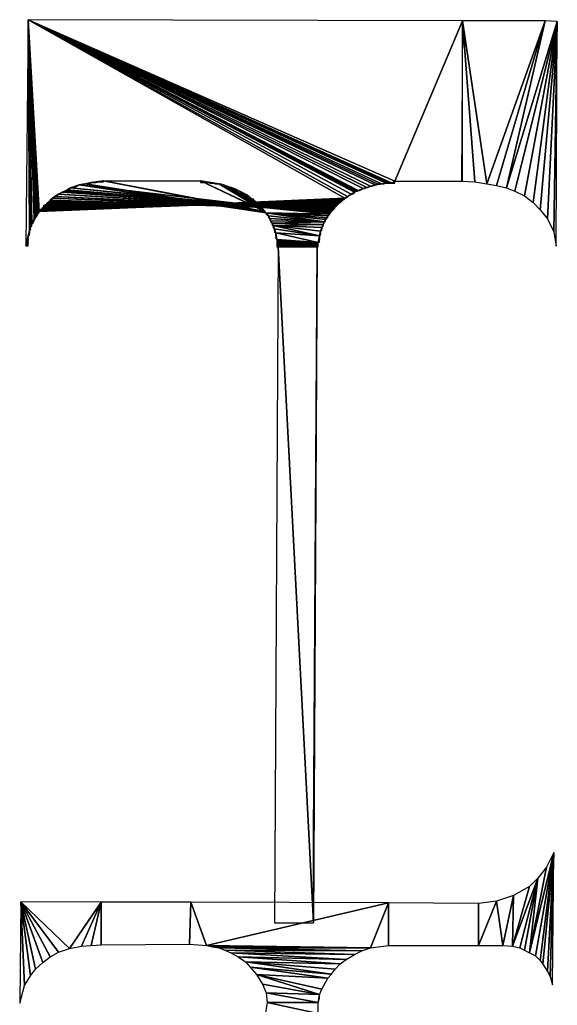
# Model space of a CAD drawing. Extents: x -35426929 to -35396731, y 11996534 to 12011444.
# Drawn here: x -35416525 to -35415292, y 12009183 to 12011441 of the extents above; entities that cross this region are included whole.
import ezdxf

# ---------------------------------------------------------------- set-up
doc = ezdxf.new("R2010")
doc.units = 0

msp = doc.modelspace()

# ---------------------------------------------------------------- linework, layer by layer
at = {"layer": 'mg_to_dxf', "color": 52}
for points in [[(-35416505.8, 12011441.2), (-35416505.8, 12011441.2), (-35416511.37, 12010923.36), (-35416503.01, 12010958.16)], [(-35416505.8, 12011441.2), (-35416505.8, 12011441.2), (-35416503.01, 12010958.16), (-35416500.23, 12010966.51)], [(-35416505.8, 12011441.2), (-35416505.8, 12011441.2), (-35416500.23, 12010966.51), (-35416497.45, 12010973.47)], [(-35416505.8, 12011441.2), (-35416505.8, 12011441.2), (-35416497.45, 12010973.47), (-35416491.88, 12010984.61)], [(-35416505.8, 12011441.2), (-35416505.8, 12011441.2), (-35416489.09, 12010988.78), (-35416486.31, 12010992.96)], [(-35416505.8, 12011441.2), (-35416505.8, 12011441.2), (-35416491.88, 12010984.61), (-35416489.09, 12010988.78)], [(-35416505.8, 12011441.2), (-35416505.8, 12011441.2), (-35416486.31, 12010992.96), (-35416483.53, 12010997.14)], [(-35416505.8, 12011441.2), (-35416505.8, 12011441.2), (-35416483.53, 12010997.14), (-35416480.74, 12011001.31)], [(-35416505.8, 12011441.2), (-35416505.8, 12011441.2), (-35415754.1, 12011047.25), (-35415751.31, 12011048.64)], [(-35416505.8, 12011441.2), (-35416505.8, 12011441.2), (-35415751.31, 12011048.64), (-35415748.53, 12011050.03)], [(-35416505.8, 12011441.2), (-35416505.8, 12011441.2), (-35415709.55, 12011062.56), (-35415703.98, 12011063.95)], [(-35415665.01, 12011070.91), (-35415665.01, 12011070.91), (-35415509.1, 12011438.41), (-35416505.8, 12011441.2)], [(-35415670.58, 12011066.74), (-35415670.58, 12011066.74), (-35415665.01, 12011070.91), (-35416505.8, 12011441.2)], [(-35415676.14, 12011066.74), (-35415676.14, 12011066.74), (-35415670.58, 12011066.74), (-35416505.8, 12011441.2)], [(-35415678.93, 12011066.74), (-35415678.93, 12011066.74), (-35415676.14, 12011066.74), (-35416505.8, 12011441.2)], [(-35415681.71, 12011066.74), (-35415681.71, 12011066.74), (-35415678.93, 12011066.74), (-35416505.8, 12011441.2)], [(-35415684.5, 12011066.74), (-35415684.5, 12011066.74), (-35415681.71, 12011066.74), (-35416505.8, 12011441.2)], [(-35415695.63, 12011065.35), (-35415695.63, 12011065.35), (-35415684.5, 12011066.74), (-35416505.8, 12011441.2)], [(-35415703.98, 12011063.95), (-35415703.98, 12011063.95), (-35415695.63, 12011065.35), (-35416505.8, 12011441.2)], [(-35415720.69, 12011059.78), (-35415720.69, 12011059.78), (-35415709.55, 12011062.56), (-35416505.8, 12011441.2)], [(-35415729.04, 12011056.99), (-35415729.04, 12011056.99), (-35415720.69, 12011059.78), (-35416505.8, 12011441.2)], [(-35415737.39, 12011054.21), (-35415737.39, 12011054.21), (-35415729.04, 12011056.99), (-35416505.8, 12011441.2)], [(-35415748.53, 12011050.03), (-35415748.53, 12011050.03), (-35415737.39, 12011054.21), (-35416505.8, 12011441.2)], [(-35415756.88, 12011045.86), (-35415756.88, 12011045.86), (-35415754.1, 12011047.25), (-35416505.8, 12011441.2)], [(-35415765.23, 12011041.68), (-35415765.23, 12011041.68), (-35415756.88, 12011045.86), (-35416505.8, 12011441.2)], [(-35415773.59, 12011036.11), (-35415773.59, 12011036.11), (-35415765.23, 12011041.68), (-35416505.8, 12011441.2)], [(-35415779.15, 12011031.94), (-35415779.15, 12011031.94), (-35415773.59, 12011036.11), (-35416505.8, 12011441.2)], [(-35415779.15, 12011031.94), (-35415779.15, 12011031.94), (-35416505.8, 12011441.2), (-35416480.74, 12011001.31)], [(-35415665.01, 12011070.91), (-35415665.01, 12011070.91), (-35415509.1, 12011070.91), (-35415509.1, 12011438.41)], [(-35415481.26, 12011069.52), (-35415481.26, 12011069.52), (-35415509.1, 12011438.41), (-35415511.88, 12011070.91)], [(-35415453.42, 12011065.35), (-35415453.42, 12011065.35), (-35415509.1, 12011438.41), (-35415481.26, 12011069.52)], [(-35415453.42, 12011065.35), (-35415453.42, 12011065.35), (-35415319.78, 12011438.41), (-35415509.1, 12011438.41)], [(-35415431.15, 12011061.17), (-35415431.15, 12011061.17), (-35415319.78, 12011438.41), (-35415453.42, 12011065.35)], [(-35415408.87, 12011055.6), (-35415408.87, 12011055.6), (-35415319.78, 12011438.41), (-35415431.15, 12011061.17)], [(-35415291.94, 12011437.02), (-35415291.94, 12011437.02), (-35415319.78, 12011438.41), (-35415408.87, 12011055.6)], [(-35415291.94, 12011437.02), (-35415291.94, 12011437.02), (-35415408.87, 12011055.6), (-35415389.38, 12011048.64)], [(-35415291.94, 12011437.02), (-35415291.94, 12011437.02), (-35415389.38, 12011048.64), (-35415367.11, 12011037.51)], [(-35415291.94, 12011437.02), (-35415291.94, 12011437.02), (-35415367.11, 12011037.51), (-35415347.62, 12011022.19)], [(-35415291.94, 12011437.02), (-35415291.94, 12011437.02), (-35415347.62, 12011022.19), (-35415330.92, 12011005.49)], [(-35415291.94, 12011437.02), (-35415291.94, 12011437.02), (-35415330.92, 12011005.49), (-35415314.21, 12010984.61)], [(-35415300.29, 12010955.38), (-35415300.29, 12010955.38), (-35415291.94, 12011437.02), (-35415314.21, 12010984.61)], [(-35415300.29, 12010955.38), (-35415300.29, 12010955.38), (-35415294.73, 12010921.97), (-35415291.94, 12011437.02)], [(-35416388.87, 12011062.56), (-35416388.87, 12011062.56), (-35416380.51, 12011063.95), (-35416374.95, 12011065.35)], [(-35415960.12, 12010998.53), (-35415960.12, 12010998.53), (-35416388.87, 12011062.56), (-35416374.95, 12011065.35)], [(-35416380.51, 12011063.95), (-35416380.51, 12011063.95), (-35416377.73, 12011063.95), (-35416374.95, 12011065.35)], [(-35415962.9, 12010999.92), (-35415962.9, 12010999.92), (-35416374.95, 12011065.35), (-35416333.19, 12011072.31)], [(-35416333.19, 12011072.31), (-35416333.19, 12011072.31), (-35416374.95, 12011065.35), (-35416361.03, 12011068.13)], [(-35416374.95, 12011065.35), (-35416374.95, 12011065.35), (-35416366.59, 12011066.74), (-35416361.03, 12011068.13)], [(-35416374.95, 12011065.35), (-35416374.95, 12011065.35), (-35416372.16, 12011065.35), (-35416366.59, 12011066.74)], [(-35415962.9, 12010999.92), (-35415962.9, 12010999.92), (-35416374.95, 12011065.35), (-35415962.9, 12010999.92)], [(-35415960.12, 12010998.53), (-35415960.12, 12010998.53), (-35416374.95, 12011065.35), (-35415962.9, 12010999.92)], [(-35416366.59, 12011066.74), (-35416366.59, 12011066.74), (-35416363.81, 12011066.74), (-35416361.03, 12011068.13)], [(-35416361.03, 12011068.13), (-35416361.03, 12011068.13), (-35416347.11, 12011069.52), (-35416333.19, 12011072.31)], [(-35416361.03, 12011068.13), (-35416361.03, 12011068.13), (-35416358.24, 12011068.13), (-35416347.11, 12011069.52)], [(-35416358.24, 12011068.13), (-35416358.24, 12011068.13), (-35416352.67, 12011068.13), (-35416347.11, 12011069.52)], [(-35416352.67, 12011068.13), (-35416352.67, 12011068.13), (-35416349.89, 12011068.13), (-35416347.11, 12011069.52)], [(-35416347.11, 12011069.52), (-35416347.11, 12011069.52), (-35416341.54, 12011069.52), (-35416333.19, 12011072.31)], [(-35416341.54, 12011069.52), (-35416341.54, 12011069.52), (-35416338.75, 12011069.52), (-35416333.19, 12011072.31)], [(-35416338.75, 12011069.52), (-35416338.75, 12011069.52), (-35416335.97, 12011069.52), (-35416333.19, 12011072.31)], [(-35416335.97, 12011069.52), (-35416335.97, 12011069.52), (-35416333.19, 12011069.52), (-35416333.19, 12011072.31)], [(-35415962.9, 12011001.31), (-35415962.9, 12011001.31), (-35416333.19, 12011072.31), (-35416110.46, 12011072.31)], [(-35415962.9, 12010999.92), (-35415962.9, 12010999.92), (-35416333.19, 12011072.31), (-35415962.9, 12011001.31)], [(-35416110.46, 12011072.31), (-35416110.46, 12011072.31), (-35416110.46, 12011068.13), (-35416107.68, 12011068.13)], [(-35416110.46, 12011072.31), (-35416110.46, 12011072.31), (-35416107.68, 12011068.13), (-35416104.89, 12011068.13)], [(-35416110.46, 12011072.31), (-35416110.46, 12011072.31), (-35416104.89, 12011068.13), (-35416102.11, 12011068.13)], [(-35416110.46, 12011072.31), (-35416110.46, 12011072.31), (-35416102.11, 12011068.13), (-35416096.54, 12011068.13)], [(-35416110.46, 12011072.31), (-35416110.46, 12011072.31), (-35416096.54, 12011068.13), (-35416093.75, 12011068.13)], [(-35416110.46, 12011072.31), (-35416110.46, 12011072.31), (-35416093.75, 12011068.13), (-35416090.97, 12011068.13)], [(-35416110.46, 12011072.31), (-35416110.46, 12011072.31), (-35416090.97, 12011068.13), (-35416079.83, 12011066.74)], [(-35416110.46, 12011072.31), (-35416110.46, 12011072.31), (-35416079.83, 12011066.74), (-35416068.7, 12011065.35)], [(-35415962.9, 12011002.7), (-35415962.9, 12011002.7), (-35416110.46, 12011072.31), (-35416068.7, 12011065.35)], [(-35415962.9, 12011001.31), (-35415962.9, 12011001.31), (-35416110.46, 12011072.31), (-35415962.9, 12011002.7)], [(-35416090.97, 12011068.13), (-35416090.97, 12011068.13), (-35416088.19, 12011066.74), (-35416082.62, 12011066.74)], [(-35416079.83, 12011066.74), (-35416079.83, 12011066.74), (-35416090.97, 12011068.13), (-35416082.62, 12011066.74)], [(-35416079.83, 12011066.74), (-35416079.83, 12011066.74), (-35416077.05, 12011065.35), (-35416071.48, 12011065.35)], [(-35416079.83, 12011066.74), (-35416079.83, 12011066.74), (-35416071.48, 12011065.35), (-35416068.7, 12011065.35)], [(-35416068.7, 12011065.35), (-35416068.7, 12011065.35), (-35416065.91, 12011063.95), (-35416063.13, 12011063.95)], [(-35415965.69, 12011004.1), (-35415965.69, 12011004.1), (-35416068.7, 12011065.35), (-35416063.13, 12011063.95)], [(-35415965.69, 12011004.1), (-35415965.69, 12011004.1), (-35416068.7, 12011065.35), (-35415965.69, 12011004.1)], [(-35415962.9, 12011002.7), (-35415962.9, 12011002.7), (-35416068.7, 12011065.35), (-35415965.69, 12011004.1)], [(-35415703.98, 12011063.95), (-35415703.98, 12011063.95), (-35415698.42, 12011063.95), (-35415695.63, 12011065.35)], [(-35415695.63, 12011065.35), (-35415695.63, 12011065.35), (-35415692.85, 12011065.35), (-35415684.5, 12011066.74)], [(-35415692.85, 12011065.35), (-35415692.85, 12011065.35), (-35415690.06, 12011065.35), (-35415684.5, 12011066.74)], [(-35415670.58, 12011066.74), (-35415670.58, 12011066.74), (-35415667.79, 12011066.74), (-35415665.01, 12011070.91)], [(-35415667.79, 12011066.74), (-35415667.79, 12011066.74), (-35415665.01, 12011066.74), (-35415665.01, 12011070.91)], [(-35416433.41, 12011043.07), (-35416433.41, 12011043.07), (-35416427.84, 12011045.86), (-35416436.2, 12011041.68)], [(-35415809.78, 12011002.7), (-35415809.78, 12011002.7), (-35416436.2, 12011041.68), (-35416427.84, 12011045.86)], [(-35416436.2, 12011041.68), (-35416436.2, 12011041.68), (-35416433.41, 12011041.68), (-35416433.41, 12011043.07)], [(-35416433.41, 12011043.07), (-35416433.41, 12011043.07), (-35416430.63, 12011044.47), (-35416427.84, 12011045.86)], [(-35415809.78, 12011002.7), (-35415809.78, 12011002.7), (-35416427.84, 12011045.86), (-35416425.06, 12011047.25)], [(-35415809.78, 12011001.31), (-35415809.78, 12011001.31), (-35416425.06, 12011047.25), (-35416422.28, 12011048.64)], [(-35415809.78, 12011002.7), (-35415809.78, 12011002.7), (-35416425.06, 12011047.25), (-35415809.78, 12011001.31)], [(-35415812.56, 12010998.53), (-35415812.56, 12010998.53), (-35416422.28, 12011048.64), (-35416419.49, 12011050.03)], [(-35415812.56, 12010998.53), (-35415812.56, 12010998.53), (-35416422.28, 12011048.64), (-35415812.56, 12010998.53)], [(-35415812.56, 12010998.53), (-35415812.56, 12010998.53), (-35416422.28, 12011048.64)], [(-35415812.56, 12010999.92), (-35415812.56, 12010999.92), (-35416422.28, 12011048.64), (-35415812.56, 12010998.53)], [(-35415809.78, 12011001.31), (-35415809.78, 12011001.31), (-35416422.28, 12011048.64), (-35415812.56, 12010999.92)], [(-35415812.56, 12010998.53), (-35415812.56, 12010998.53), (-35416419.49, 12011050.03), (-35416416.71, 12011051.43)], [(-35416411.14, 12011054.21), (-35416411.14, 12011054.21), (-35416408.36, 12011055.6), (-35416416.71, 12011051.43)], [(-35415812.56, 12010997.14), (-35415812.56, 12010997.14), (-35416416.71, 12011051.43), (-35416408.36, 12011055.6)], [(-35416413.92, 12011052.82), (-35416413.92, 12011052.82), (-35416411.14, 12011054.21), (-35416416.71, 12011051.43)], [(-35415812.56, 12010998.53), (-35415812.56, 12010998.53), (-35416416.71, 12011051.43), (-35415812.56, 12010997.14)], [(-35416408.36, 12011055.6), (-35416408.36, 12011055.6), (-35416400, 12011058.39), (-35416388.87, 12011062.56)], [(-35415815.35, 12010995.74), (-35415815.35, 12010995.74), (-35416408.36, 12011055.6), (-35416388.87, 12011062.56)], [(-35416408.36, 12011055.6), (-35416408.36, 12011055.6), (-35416402.79, 12011056.99), (-35416400, 12011058.39)], [(-35416408.36, 12011055.6), (-35416408.36, 12011055.6), (-35416405.57, 12011055.6), (-35416402.79, 12011056.99)], [(-35415812.56, 12010997.14), (-35415812.56, 12010997.14), (-35416408.36, 12011055.6), (-35415815.35, 12010995.74)], [(-35416388.87, 12011062.56), (-35416388.87, 12011062.56), (-35416400, 12011058.39), (-35416391.65, 12011061.17)], [(-35416400, 12011058.39), (-35416400, 12011058.39), (-35416394.43, 12011059.78), (-35416391.65, 12011061.17)], [(-35416400, 12011058.39), (-35416400, 12011058.39), (-35416397.22, 12011058.39), (-35416394.43, 12011059.78)], [(-35416388.87, 12011062.56), (-35416388.87, 12011062.56), (-35416386.08, 12011062.56), (-35416380.51, 12011063.95)], [(-35415815.35, 12010995.74), (-35415815.35, 12010995.74), (-35416388.87, 12011062.56), (-35415960.12, 12010998.53)], [(-35415965.69, 12011004.1), (-35415965.69, 12011004.1), (-35416063.13, 12011063.95), (-35416057.56, 12011062.56)], [(-35416057.56, 12011062.56), (-35416057.56, 12011062.56), (-35416054.78, 12011061.17), (-35416049.21, 12011059.78)], [(-35416057.56, 12011062.56), (-35416057.56, 12011062.56), (-35416049.21, 12011059.78), (-35416040.86, 12011056.99)], [(-35415965.69, 12011005.49), (-35415965.69, 12011005.49), (-35416057.56, 12011062.56), (-35416040.86, 12011056.99)], [(-35415965.69, 12011004.1), (-35415965.69, 12011004.1), (-35416057.56, 12011062.56), (-35415965.69, 12011005.49)], [(-35416054.78, 12011061.17), (-35416054.78, 12011061.17), (-35416051.99, 12011059.78), (-35416049.21, 12011059.78)], [(-35416049.21, 12011059.78), (-35416049.21, 12011059.78), (-35416046.43, 12011058.39), (-35416040.86, 12011056.99)], [(-35416046.43, 12011058.39), (-35416046.43, 12011058.39), (-35416043.64, 12011056.99), (-35416040.86, 12011056.99)], [(-35416040.86, 12011056.99), (-35416040.86, 12011056.99), (-35416038.07, 12011055.6), (-35416029.72, 12011052.82)], [(-35415968.47, 12011006.88), (-35415968.47, 12011006.88), (-35416040.86, 12011056.99), (-35416021.37, 12011048.64)], [(-35416021.37, 12011048.64), (-35416021.37, 12011048.64), (-35416040.86, 12011056.99), (-35416029.72, 12011052.82)], [(-35415968.47, 12011006.88), (-35415968.47, 12011006.88), (-35416040.86, 12011056.99), (-35415968.47, 12011006.88)], [(-35415965.69, 12011005.49), (-35415965.69, 12011005.49), (-35416040.86, 12011056.99), (-35415968.47, 12011006.88)], [(-35416029.72, 12011052.82), (-35416029.72, 12011052.82), (-35416038.07, 12011055.6), (-35416035.29, 12011054.21)], [(-35416029.72, 12011052.82), (-35416029.72, 12011052.82), (-35416035.29, 12011054.21), (-35416032.51, 12011052.82)], [(-35416026.94, 12011051.43), (-35416026.94, 12011051.43), (-35416021.37, 12011048.64), (-35416029.72, 12011052.82)], [(-35416026.94, 12011051.43), (-35416026.94, 12011051.43), (-35416024.15, 12011050.03), (-35416021.37, 12011048.64)], [(-35416021.37, 12011048.64), (-35416021.37, 12011048.64), (-35416018.58, 12011047.25), (-35416010.23, 12011043.07)], [(-35415968.47, 12011008.27), (-35415968.47, 12011008.27), (-35416021.37, 12011048.64), (-35416010.23, 12011043.07)], [(-35415968.47, 12011006.88), (-35415968.47, 12011006.88), (-35416021.37, 12011048.64), (-35415968.47, 12011008.27)], [(-35416018.58, 12011047.25), (-35416018.58, 12011047.25), (-35416015.8, 12011044.47), (-35416010.23, 12011043.07)], [(-35416018.58, 12011047.25), (-35416018.58, 12011047.25), (-35416018.58, 12011045.86), (-35416015.8, 12011044.47)], [(-35416010.23, 12011043.07), (-35416010.23, 12011043.07), (-35416015.8, 12011044.47), (-35416013.02, 12011043.07)], [(-35415968.47, 12011008.27), (-35415968.47, 12011008.27), (-35416010.23, 12011043.07), (-35416007.45, 12011041.68)], [(-35415765.23, 12011041.68), (-35415765.23, 12011041.68), (-35415759.67, 12011043.07), (-35415756.88, 12011045.86)], [(-35415765.23, 12011041.68), (-35415765.23, 12011041.68), (-35415762.45, 12011041.68), (-35415759.67, 12011043.07)], [(-35415756.88, 12011045.86), (-35415756.88, 12011045.86), (-35415759.67, 12011043.07), (-35415756.88, 12011044.47)], [(-35415748.53, 12011050.03), (-35415748.53, 12011050.03), (-35415740.18, 12011052.82), (-35415737.39, 12011054.21)], [(-35415748.53, 12011050.03), (-35415748.53, 12011050.03), (-35415742.96, 12011051.43), (-35415740.18, 12011052.82)], [(-35415748.53, 12011050.03), (-35415748.53, 12011050.03), (-35415745.75, 12011050.03), (-35415742.96, 12011051.43)], [(-35415737.39, 12011054.21), (-35415737.39, 12011054.21), (-35415731.83, 12011055.6), (-35415729.04, 12011056.99)], [(-35415737.39, 12011054.21), (-35415737.39, 12011054.21), (-35415734.61, 12011054.21), (-35415731.83, 12011055.6)], [(-35415729.04, 12011056.99), (-35415729.04, 12011056.99), (-35415723.47, 12011058.39), (-35415720.69, 12011059.78)], [(-35415729.04, 12011056.99), (-35415729.04, 12011056.99), (-35415726.26, 12011056.99), (-35415723.47, 12011058.39)], [(-35415720.69, 12011059.78), (-35415720.69, 12011059.78), (-35415712.34, 12011061.17), (-35415709.55, 12011062.56)], [(-35415720.69, 12011059.78), (-35415720.69, 12011059.78), (-35415717.91, 12011059.78), (-35415712.34, 12011061.17)], [(-35415709.55, 12011062.56), (-35415709.55, 12011062.56), (-35415706.77, 12011062.56), (-35415703.98, 12011063.95)], [(-35415779.15, 12011031.94), (-35415779.15, 12011031.94), (-35416480.74, 12011001.31), (-35415779.15, 12011030.55)], [(-35415779.15, 12011030.55), (-35415779.15, 12011030.55), (-35416480.74, 12011001.31), (-35416477.96, 12011002.7)], [(-35415779.15, 12011030.55), (-35415779.15, 12011030.55), (-35416477.96, 12011002.7), (-35415781.94, 12011029.15)], [(-35415781.94, 12011029.15), (-35415781.94, 12011029.15), (-35416477.96, 12011004.1), (-35415784.72, 12011027.76)], [(-35415781.94, 12011029.15), (-35415781.94, 12011029.15), (-35416477.96, 12011002.7), (-35416477.96, 12011004.1)], [(-35415781.94, 12011029.15), (-35415781.94, 12011029.15), (-35416477.96, 12011002.7), (-35415781.94, 12011029.15)], [(-35415784.72, 12011027.76), (-35415784.72, 12011027.76), (-35416477.96, 12011005.49), (-35415784.72, 12011026.37)], [(-35415784.72, 12011027.76), (-35415784.72, 12011027.76), (-35416477.96, 12011004.1), (-35416477.96, 12011005.49)], [(-35415784.72, 12011026.37), (-35415784.72, 12011026.37), (-35416477.96, 12011005.49), (-35416475.17, 12011006.88)], [(-35415784.72, 12011026.37), (-35415784.72, 12011026.37), (-35416475.17, 12011006.88), (-35415787.51, 12011024.98)], [(-35415787.51, 12011024.98), (-35415787.51, 12011024.98), (-35416475.17, 12011008.27), (-35415787.51, 12011023.59)], [(-35415787.51, 12011024.98), (-35415787.51, 12011024.98), (-35416475.17, 12011006.88), (-35416475.17, 12011008.27)], [(-35415787.51, 12011024.98), (-35415787.51, 12011024.98), (-35416475.17, 12011006.88), (-35415787.51, 12011024.98)], [(-35415787.51, 12011023.59), (-35415787.51, 12011023.59), (-35416475.17, 12011008.27), (-35416472.39, 12011009.66)], [(-35415787.51, 12011023.59), (-35415787.51, 12011023.59), (-35416472.39, 12011009.66), (-35415790.29, 12011022.19)], [(-35415790.29, 12011022.19), (-35415790.29, 12011022.19), (-35416472.39, 12011011.06), (-35415793.08, 12011020.8)], [(-35415790.29, 12011022.19), (-35415790.29, 12011022.19), (-35416472.39, 12011009.66), (-35416472.39, 12011011.06)], [(-35415790.29, 12011022.19), (-35415790.29, 12011022.19), (-35416472.39, 12011009.66), (-35415790.29, 12011022.19)], [(-35415793.08, 12011020.8), (-35415793.08, 12011020.8), (-35416472.39, 12011011.06), (-35416469.6, 12011012.45)], [(-35415793.08, 12011020.8), (-35415793.08, 12011020.8), (-35416472.39, 12011011.06), (-35415793.08, 12011020.8)], [(-35415793.08, 12011020.8), (-35415793.08, 12011020.8), (-35416472.39, 12011011.06)], [(-35415793.08, 12011020.8), (-35415793.08, 12011020.8), (-35416469.6, 12011012.45), (-35415793.08, 12011019.41)], [(-35415798.64, 12011015.23), (-35415798.64, 12011015.23), (-35416464.04, 12011019.41), (-35416461.25, 12011020.8)], [(-35416461.25, 12011020.8), (-35416461.25, 12011020.8), (-35416464.04, 12011019.41)], [(-35415801.43, 12011012.45), (-35415801.43, 12011012.45), (-35416461.25, 12011020.8), (-35416458.47, 12011023.59)], [(-35416458.47, 12011023.59), (-35416458.47, 12011023.59), (-35416461.25, 12011020.8), (-35416461.25, 12011022.19)], [(-35415801.43, 12011012.45), (-35415801.43, 12011012.45), (-35416461.25, 12011020.8), (-35415801.43, 12011012.45)], [(-35415801.43, 12011012.45), (-35415801.43, 12011012.45), (-35416461.25, 12011020.8)], [(-35415798.64, 12011013.84), (-35415798.64, 12011013.84), (-35416461.25, 12011020.8), (-35415801.43, 12011012.45)], [(-35415798.64, 12011015.23), (-35415798.64, 12011015.23), (-35416461.25, 12011020.8), (-35415798.64, 12011013.84)], [(-35415804.21, 12011009.66), (-35415804.21, 12011009.66), (-35416458.47, 12011024.98), (-35416455.68, 12011026.37)], [(-35416455.68, 12011026.37), (-35416455.68, 12011026.37), (-35416458.47, 12011024.98)], [(-35415804.21, 12011009.66), (-35415804.21, 12011009.66), (-35416458.47, 12011024.98), (-35415804.21, 12011009.66)], [(-35415801.43, 12011011.06), (-35415801.43, 12011011.06), (-35416458.47, 12011024.98), (-35415804.21, 12011009.66)], [(-35415801.43, 12011011.06), (-35415801.43, 12011011.06), (-35416458.47, 12011023.59), (-35416458.47, 12011024.98)], [(-35415801.43, 12011012.45), (-35415801.43, 12011012.45), (-35416458.47, 12011023.59), (-35415801.43, 12011011.06)], [(-35416455.68, 12011027.76), (-35416455.68, 12011027.76), (-35416452.9, 12011029.15), (-35416450.12, 12011031.94)], [(-35415807, 12011005.49), (-35415807, 12011005.49), (-35416455.68, 12011027.76), (-35416450.12, 12011031.94)], [(-35416455.68, 12011027.76), (-35416455.68, 12011027.76), (-35416452.9, 12011027.76), (-35416452.9, 12011029.15)], [(-35415807, 12011005.49), (-35415807, 12011005.49), (-35416455.68, 12011027.76), (-35415807, 12011005.49)], [(-35415804.21, 12011006.88), (-35415804.21, 12011006.88), (-35416455.68, 12011027.76), (-35415807, 12011005.49)], [(-35415804.21, 12011006.88), (-35415804.21, 12011006.88), (-35416455.68, 12011026.37), (-35416455.68, 12011027.76)], [(-35415804.21, 12011006.88), (-35415804.21, 12011006.88), (-35416455.68, 12011026.37)], [(-35415804.21, 12011008.27), (-35415804.21, 12011008.27), (-35416455.68, 12011026.37), (-35415804.21, 12011006.88)], [(-35415804.21, 12011009.66), (-35415804.21, 12011009.66), (-35416455.68, 12011026.37), (-35415804.21, 12011008.27)], [(-35416452.9, 12011029.15), (-35416452.9, 12011029.15), (-35416450.12, 12011030.55), (-35416450.12, 12011031.94)], [(-35416450.12, 12011031.94), (-35416450.12, 12011031.94), (-35416447.33, 12011033.33), (-35416444.55, 12011036.11)], [(-35415807, 12011005.49), (-35415807, 12011005.49), (-35416450.12, 12011031.94), (-35416444.55, 12011036.11)], [(-35416447.33, 12011033.33), (-35416447.33, 12011033.33), (-35416444.55, 12011034.72), (-35416444.55, 12011036.11)], [(-35416444.55, 12011036.11), (-35416444.55, 12011036.11), (-35416441.76, 12011037.51), (-35416436.2, 12011041.68)], [(-35415807, 12011004.1), (-35415807, 12011004.1), (-35416444.55, 12011036.11), (-35416436.2, 12011041.68)], [(-35416444.55, 12011036.11), (-35416444.55, 12011036.11), (-35416441.76, 12011036.11), (-35416441.76, 12011037.51)], [(-35415807, 12011005.49), (-35415807, 12011005.49), (-35416444.55, 12011036.11), (-35415807, 12011004.1)], [(-35416441.76, 12011037.51), (-35416441.76, 12011037.51), (-35416438.98, 12011038.9), (-35416436.2, 12011041.68)], [(-35416438.98, 12011038.9), (-35416438.98, 12011038.9), (-35416436.2, 12011040.29), (-35416436.2, 12011041.68)], [(-35415809.78, 12011002.7), (-35415809.78, 12011002.7), (-35416436.2, 12011041.68), (-35415809.78, 12011002.7)], [(-35415807, 12011004.1), (-35415807, 12011004.1), (-35416436.2, 12011041.68), (-35415809.78, 12011002.7)], [(-35416007.45, 12011041.68), (-35416007.45, 12011041.68), (-35416007.45, 12011040.29), (-35416004.66, 12011038.9)], [(-35416007.45, 12011041.68), (-35416007.45, 12011041.68), (-35416004.66, 12011038.9), (-35416001.88, 12011037.51)], [(-35416007.45, 12011041.68), (-35416007.45, 12011041.68), (-35416001.88, 12011037.51), (-35415999.1, 12011036.11)], [(-35415971.26, 12011011.06), (-35415971.26, 12011011.06), (-35416007.45, 12011041.68), (-35415999.1, 12011036.11)], [(-35415971.26, 12011011.06), (-35415971.26, 12011011.06), (-35416007.45, 12011041.68), (-35415971.26, 12011011.06)], [(-35415968.47, 12011009.66), (-35415968.47, 12011009.66), (-35416007.45, 12011041.68), (-35415971.26, 12011011.06)], [(-35415968.47, 12011009.66), (-35415968.47, 12011009.66), (-35415968.47, 12011008.27), (-35416007.45, 12011041.68)], [(-35416004.66, 12011038.9), (-35416004.66, 12011038.9), (-35416004.66, 12011037.51), (-35416001.88, 12011037.51)], [(-35415971.26, 12011011.06), (-35415971.26, 12011011.06), (-35415999.1, 12011036.11), (-35415999.1, 12011034.72)], [(-35415971.26, 12011011.06), (-35415971.26, 12011011.06), (-35415999.1, 12011034.72), (-35415996.31, 12011033.33)], [(-35415974.04, 12011013.84), (-35415974.04, 12011013.84), (-35415996.31, 12011033.33), (-35415993.53, 12011030.55)], [(-35415993.53, 12011030.55), (-35415993.53, 12011030.55), (-35415996.31, 12011033.33)], [(-35415974.04, 12011013.84), (-35415974.04, 12011013.84), (-35415996.31, 12011033.33), (-35415974.04, 12011013.84)], [(-35415971.26, 12011012.45), (-35415971.26, 12011012.45), (-35415996.31, 12011033.33), (-35415974.04, 12011013.84)], [(-35415971.26, 12011012.45), (-35415971.26, 12011012.45), (-35415971.26, 12011011.06), (-35415996.31, 12011033.33)], [(-35415974.04, 12011015.23), (-35415974.04, 12011015.23), (-35415993.53, 12011030.55), (-35415990.74, 12011030.55)], [(-35415974.04, 12011013.84), (-35415974.04, 12011013.84), (-35415993.53, 12011030.55), (-35415974.04, 12011015.23)], [(-35415990.74, 12011030.55), (-35415990.74, 12011030.55), (-35415990.74, 12011029.15), (-35415987.96, 12011027.76)], [(-35415976.82, 12011016.62), (-35415976.82, 12011016.62), (-35415990.74, 12011030.55), (-35415987.96, 12011027.76)], [(-35415974.04, 12011015.23), (-35415974.04, 12011015.23), (-35415990.74, 12011030.55), (-35415976.82, 12011016.62)], [(-35415976.82, 12011016.62), (-35415976.82, 12011016.62), (-35415987.96, 12011027.76), (-35415987.96, 12011026.37)], [(-35415976.82, 12011016.62), (-35415976.82, 12011016.62), (-35415976.82, 12011016.62), (-35415987.96, 12011027.76)], [(-35415979.61, 12011019.41), (-35415979.61, 12011019.41), (-35415987.96, 12011026.37), (-35415985.18, 12011024.98)], [(-35415979.61, 12011019.41), (-35415979.61, 12011019.41), (-35415987.96, 12011026.37), (-35415979.61, 12011019.41)], [(-35415979.61, 12011019.41), (-35415979.61, 12011019.41), (-35415987.96, 12011026.37)], [(-35415976.82, 12011018.02), (-35415976.82, 12011018.02), (-35415987.96, 12011026.37), (-35415979.61, 12011019.41)], [(-35415976.82, 12011016.62), (-35415976.82, 12011016.62), (-35415987.96, 12011026.37), (-35415976.82, 12011018.02)], [(-35415979.61, 12011020.8), (-35415979.61, 12011020.8), (-35415985.18, 12011024.98), (-35415982.39, 12011023.59)], [(-35415979.61, 12011020.8), (-35415979.61, 12011020.8), (-35415985.18, 12011024.98)], [(-35415979.61, 12011019.41), (-35415979.61, 12011019.41), (-35415985.18, 12011024.98), (-35415979.61, 12011020.8)], [(-35415982.39, 12011022.19), (-35415982.39, 12011022.19), (-35415982.39, 12011023.59), (-35415982.39, 12011022.19)], [(-35415979.61, 12011020.8), (-35415979.61, 12011020.8), (-35415982.39, 12011023.59), (-35415982.39, 12011022.19)], [(-35415779.15, 12011031.94), (-35415779.15, 12011031.94), (-35415776.37, 12011033.33), (-35415773.59, 12011036.11)], [(-35415773.59, 12011036.11), (-35415773.59, 12011036.11), (-35415776.37, 12011033.33), (-35415773.59, 12011034.72)], [(-35415773.59, 12011036.11), (-35415773.59, 12011036.11), (-35415770.8, 12011037.51), (-35415765.23, 12011041.68)], [(-35415773.59, 12011036.11), (-35415773.59, 12011036.11), (-35415770.8, 12011036.11), (-35415770.8, 12011037.51)], [(-35415770.8, 12011037.51), (-35415770.8, 12011037.51), (-35415768.02, 12011038.9), (-35415765.23, 12011041.68)], [(-35415768.02, 12011038.9), (-35415768.02, 12011038.9), (-35415765.23, 12011040.29), (-35415765.23, 12011041.68)], [(-35416486.31, 12010992.96), (-35416486.31, 12010992.96), (-35416483.53, 12010995.74), (-35416483.53, 12010997.14)], [(-35416483.53, 12010997.14), (-35416483.53, 12010997.14), (-35416480.74, 12010999.92), (-35416480.74, 12011001.31)], [(-35416483.53, 12010997.14), (-35416483.53, 12010997.14), (-35416480.74, 12010998.53), (-35416480.74, 12010999.92)], [(-35416477.96, 12011004.1), (-35416477.96, 12011004.1), (-35416477.96, 12011002.7)], [(-35416475.17, 12011008.27), (-35416475.17, 12011008.27), (-35416475.17, 12011006.88)], [(-35415793.08, 12011019.41), (-35415793.08, 12011019.41), (-35416469.6, 12011013.84), (-35415795.86, 12011018.02)], [(-35415793.08, 12011019.41), (-35415793.08, 12011019.41), (-35416469.6, 12011012.45), (-35416469.6, 12011013.84)], [(-35416469.6, 12011015.23), (-35416469.6, 12011015.23), (-35416466.82, 12011016.62), (-35416464.04, 12011018.02)], [(-35415795.86, 12011018.02), (-35415795.86, 12011018.02), (-35416469.6, 12011013.84), (-35416464.04, 12011018.02)], [(-35416464.04, 12011018.02), (-35416464.04, 12011018.02), (-35416469.6, 12011013.84), (-35416469.6, 12011015.23)], [(-35415795.86, 12011018.02), (-35415795.86, 12011018.02), (-35416469.6, 12011013.84), (-35415795.86, 12011018.02)], [(-35416469.6, 12011015.23), (-35416469.6, 12011015.23), (-35416466.82, 12011015.23), (-35416466.82, 12011016.62)], [(-35416469.6, 12011013.84), (-35416469.6, 12011013.84), (-35416469.6, 12011012.45)], [(-35415798.64, 12011015.23), (-35415798.64, 12011015.23), (-35416464.04, 12011019.41), (-35415798.64, 12011015.23)], [(-35415795.86, 12011016.62), (-35415795.86, 12011016.62), (-35416464.04, 12011019.41), (-35415798.64, 12011015.23)], [(-35415795.86, 12011016.62), (-35415795.86, 12011016.62), (-35416464.04, 12011018.02), (-35416464.04, 12011019.41)], [(-35415795.86, 12011018.02), (-35415795.86, 12011018.02), (-35416464.04, 12011018.02), (-35415795.86, 12011016.62)], [(-35415960.12, 12010998.53), (-35415960.12, 12010998.53), (-35415960.12, 12010997.14), (-35415957.34, 12010994.35)], [(-35415960.12, 12010998.53), (-35415960.12, 12010998.53), (-35415957.34, 12010994.35), (-35415954.55, 12010991.57)], [(-35415960.12, 12010998.53), (-35415960.12, 12010998.53), (-35415826.48, 12010977.65), (-35415823.7, 12010983.22)], [(-35415818.13, 12010991.57), (-35415818.13, 12010991.57), (-35415960.12, 12010998.53), (-35415820.92, 12010987.39)], [(-35415960.12, 12010998.53), (-35415960.12, 12010998.53), (-35415823.7, 12010983.22), (-35415820.92, 12010987.39)], [(-35415960.12, 12010998.53), (-35415960.12, 12010998.53), (-35415818.13, 12010991.57), (-35415815.35, 12010995.74)], [(-35415960.12, 12010998.53), (-35415960.12, 12010998.53), (-35415954.55, 12010991.57), (-35415826.48, 12010977.65)], [(-35415960.12, 12010997.14), (-35415960.12, 12010997.14), (-35415960.12, 12010995.74), (-35415957.34, 12010994.35)], [(-35416491.88, 12010984.61), (-35416491.88, 12010984.61), (-35416497.45, 12010973.47), (-35416494.66, 12010977.65)], [(-35416497.45, 12010973.47), (-35416497.45, 12010973.47), (-35416494.66, 12010976.26), (-35416494.66, 12010977.65)], [(-35416497.45, 12010973.47), (-35416497.45, 12010973.47), (-35416494.66, 12010974.86), (-35416494.66, 12010976.26)], [(-35416491.88, 12010984.61), (-35416491.88, 12010984.61), (-35416494.66, 12010977.65), (-35416491.88, 12010983.22)], [(-35416494.66, 12010977.65), (-35416494.66, 12010977.65), (-35416491.88, 12010981.82), (-35416491.88, 12010983.22)], [(-35416494.66, 12010977.65), (-35416494.66, 12010977.65), (-35416491.88, 12010980.43), (-35416491.88, 12010981.82)], [(-35416491.88, 12010984.61), (-35416491.88, 12010984.61), (-35416489.09, 12010986), (-35416489.09, 12010988.78)], [(-35416489.09, 12010988.78), (-35416489.09, 12010988.78), (-35416486.31, 12010991.57), (-35416486.31, 12010992.96)], [(-35416489.09, 12010988.78), (-35416489.09, 12010988.78), (-35416486.31, 12010990.18), (-35416486.31, 12010991.57)], [(-35416486.31, 12010992.96), (-35416486.31, 12010992.96), (-35416483.53, 12010994.35), (-35416483.53, 12010995.74)], [(-35415957.34, 12010994.35), (-35415957.34, 12010994.35), (-35415957.34, 12010992.96), (-35415954.55, 12010991.57)], [(-35415954.55, 12010991.57), (-35415954.55, 12010991.57), (-35415954.55, 12010990.18), (-35415951.77, 12010986)], [(-35415954.55, 12010991.57), (-35415954.55, 12010991.57), (-35415951.77, 12010986), (-35415826.48, 12010977.65)], [(-35415954.55, 12010990.18), (-35415954.55, 12010990.18), (-35415954.55, 12010987.39), (-35415951.77, 12010986)], [(-35415951.77, 12010986), (-35415951.77, 12010986), (-35415951.77, 12010984.61), (-35415948.98, 12010980.43)], [(-35415826.48, 12010977.65), (-35415826.48, 12010977.65), (-35415951.77, 12010986), (-35415948.98, 12010980.43)], [(-35415951.77, 12010984.61), (-35415951.77, 12010984.61), (-35415951.77, 12010983.22), (-35415948.98, 12010980.43)], [(-35415951.77, 12010983.22), (-35415951.77, 12010983.22), (-35415951.77, 12010981.82), (-35415948.98, 12010980.43)], [(-35415948.98, 12010980.43), (-35415948.98, 12010980.43), (-35415948.98, 12010977.65), (-35415946.2, 12010974.86)], [(-35415948.98, 12010980.43), (-35415948.98, 12010980.43), (-35415946.2, 12010974.86), (-35415826.48, 12010977.65)], [(-35415948.98, 12010977.65), (-35415948.98, 12010977.65), (-35415948.98, 12010976.26), (-35415946.2, 12010974.86)], [(-35415829.27, 12010972.08), (-35415829.27, 12010972.08), (-35415826.48, 12010977.65), (-35415946.2, 12010974.86)], [(-35415946.2, 12010974.86), (-35415946.2, 12010974.86), (-35415946.2, 12010973.47), (-35415943.41, 12010969.3)], [(-35415946.2, 12010974.86), (-35415946.2, 12010974.86), (-35415943.41, 12010969.3), (-35415829.27, 12010972.08)], [(-35415829.27, 12010972.08), (-35415829.27, 12010972.08), (-35415826.48, 12010976.26), (-35415826.48, 12010977.65)], [(-35415829.27, 12010972.08), (-35415829.27, 12010972.08), (-35415826.48, 12010974.86), (-35415826.48, 12010976.26)], [(-35415826.48, 12010977.65), (-35415826.48, 12010977.65), (-35415823.7, 12010980.43), (-35415823.7, 12010983.22)], [(-35415826.48, 12010977.65), (-35415826.48, 12010977.65), (-35415823.7, 12010979.04), (-35415823.7, 12010980.43)], [(-35415823.7, 12010983.22), (-35415823.7, 12010983.22), (-35415820.92, 12010986), (-35415820.92, 12010987.39)], [(-35415823.7, 12010983.22), (-35415823.7, 12010983.22), (-35415820.92, 12010984.61), (-35415820.92, 12010986)], [(-35415820.92, 12010987.39), (-35415820.92, 12010987.39), (-35415818.13, 12010990.18), (-35415818.13, 12010991.57)], [(-35415820.92, 12010987.39), (-35415820.92, 12010987.39), (-35415818.13, 12010988.78), (-35415818.13, 12010990.18)], [(-35415818.13, 12010991.57), (-35415818.13, 12010991.57), (-35415815.35, 12010994.35), (-35415815.35, 12010995.74)], [(-35416503.01, 12010958.16), (-35416503.01, 12010958.16), (-35416511.37, 12010923.36), (-35416505.8, 12010945.63)], [(-35416505.8, 12010945.63), (-35416505.8, 12010945.63), (-35416503.01, 12010955.38), (-35416503.01, 12010958.16)], [(-35416505.8, 12010945.63), (-35416505.8, 12010945.63), (-35416503.01, 12010953.98), (-35416503.01, 12010955.38)], [(-35416505.8, 12010945.63), (-35416505.8, 12010945.63), (-35416503.01, 12010952.59), (-35416503.01, 12010953.98)], [(-35416505.8, 12010945.63), (-35416505.8, 12010945.63), (-35416503.01, 12010949.81), (-35416503.01, 12010952.59)], [(-35416503.01, 12010958.16), (-35416503.01, 12010958.16), (-35416500.23, 12010965.12), (-35416500.23, 12010966.51)], [(-35416503.01, 12010958.16), (-35416503.01, 12010958.16), (-35416500.23, 12010962.34), (-35416500.23, 12010965.12)], [(-35416503.01, 12010958.16), (-35416503.01, 12010958.16), (-35416500.23, 12010960.94), (-35416500.23, 12010962.34)], [(-35416503.01, 12010958.16), (-35416503.01, 12010958.16), (-35416500.23, 12010959.55), (-35416500.23, 12010960.94)], [(-35416500.23, 12010966.51), (-35416500.23, 12010966.51), (-35416497.45, 12010972.08), (-35416497.45, 12010973.47)], [(-35416500.23, 12010966.51), (-35416500.23, 12010966.51), (-35416497.45, 12010969.3), (-35416497.45, 12010972.08)], [(-35416500.23, 12010966.51), (-35416500.23, 12010966.51), (-35416497.45, 12010967.9), (-35416497.45, 12010969.3)], [(-35415946.2, 12010973.47), (-35415946.2, 12010973.47), (-35415946.2, 12010970.69), (-35415943.41, 12010969.3)], [(-35415832.05, 12010965.12), (-35415832.05, 12010965.12), (-35415829.27, 12010972.08), (-35415943.41, 12010969.3)], [(-35415943.41, 12010969.3), (-35415943.41, 12010969.3), (-35415943.41, 12010967.9), (-35415940.63, 12010962.34)], [(-35415943.41, 12010969.3), (-35415943.41, 12010969.3), (-35415837.62, 12010945.63), (-35415834.84, 12010956.77)], [(-35415943.41, 12010969.3), (-35415943.41, 12010969.3), (-35415834.84, 12010956.77), (-35415832.05, 12010965.12)], [(-35415943.41, 12010969.3), (-35415943.41, 12010969.3), (-35415940.63, 12010962.34), (-35415837.62, 12010945.63)], [(-35415943.41, 12010967.9), (-35415943.41, 12010967.9), (-35415943.41, 12010966.51), (-35415940.63, 12010962.34)], [(-35415943.41, 12010966.51), (-35415943.41, 12010966.51), (-35415943.41, 12010965.12), (-35415940.63, 12010962.34)], [(-35415940.63, 12010962.34), (-35415940.63, 12010962.34), (-35415940.63, 12010960.94), (-35415937.85, 12010952.59)], [(-35415940.63, 12010962.34), (-35415940.63, 12010962.34), (-35415937.85, 12010952.59), (-35415837.62, 12010945.63)], [(-35415940.63, 12010960.94), (-35415940.63, 12010960.94), (-35415940.63, 12010959.55), (-35415937.85, 12010952.59)], [(-35415940.63, 12010959.55), (-35415940.63, 12010959.55), (-35415940.63, 12010956.77), (-35415937.85, 12010952.59)], [(-35415940.63, 12010956.77), (-35415940.63, 12010956.77), (-35415940.63, 12010955.38), (-35415937.85, 12010952.59)], [(-35415940.63, 12010955.38), (-35415940.63, 12010955.38), (-35415940.63, 12010953.98), (-35415937.85, 12010952.59)], [(-35415937.85, 12010952.59), (-35415937.85, 12010952.59), (-35415937.85, 12010949.81), (-35415935.06, 12010937.28)], [(-35415937.85, 12010952.59), (-35415937.85, 12010952.59), (-35415840.4, 12010930.32), (-35415837.62, 12010945.63)], [(-35415937.85, 12010952.59), (-35415937.85, 12010952.59), (-35415935.06, 12010937.28), (-35415840.4, 12010930.32)], [(-35415834.84, 12010956.77), (-35415834.84, 12010956.77), (-35415837.62, 12010945.63), (-35415834.84, 12010955.38)], [(-35415834.84, 12010955.38), (-35415834.84, 12010955.38), (-35415837.62, 12010945.63), (-35415834.84, 12010953.98)], [(-35415837.62, 12010945.63), (-35415837.62, 12010945.63), (-35415834.84, 12010951.2), (-35415834.84, 12010953.98)], [(-35415832.05, 12010965.12), (-35415832.05, 12010965.12), (-35415834.84, 12010956.77), (-35415832.05, 12010963.73)], [(-35415834.84, 12010956.77), (-35415834.84, 12010956.77), (-35415832.05, 12010962.34), (-35415832.05, 12010963.73)], [(-35415834.84, 12010956.77), (-35415834.84, 12010956.77), (-35415832.05, 12010960.94), (-35415832.05, 12010962.34)], [(-35415834.84, 12010956.77), (-35415834.84, 12010956.77), (-35415832.05, 12010958.16), (-35415832.05, 12010960.94)], [(-35415832.05, 12010965.12), (-35415832.05, 12010965.12), (-35415829.27, 12010970.69), (-35415829.27, 12010972.08)], [(-35415832.05, 12010965.12), (-35415832.05, 12010965.12), (-35415829.27, 12010969.3), (-35415829.27, 12010970.69)], [(-35415832.05, 12010965.12), (-35415832.05, 12010965.12), (-35415829.27, 12010967.9), (-35415829.27, 12010969.3)], [(-35416511.37, 12010923.36), (-35416511.37, 12010923.36), (-35416505.8, 12010944.24), (-35416505.8, 12010945.63)], [(-35416511.37, 12010923.36), (-35416511.37, 12010923.36), (-35416505.8, 12010941.45), (-35416505.8, 12010944.24)], [(-35416511.37, 12010923.36), (-35416511.37, 12010923.36), (-35416505.8, 12010938.67), (-35416505.8, 12010941.45)], [(-35416511.37, 12010923.36), (-35416511.37, 12010923.36), (-35416505.8, 12010937.28), (-35416505.8, 12010938.67)], [(-35416511.37, 12010923.36), (-35416511.37, 12010923.36), (-35416505.8, 12010934.49), (-35416505.8, 12010937.28)], [(-35416511.37, 12010923.36), (-35416511.37, 12010923.36), (-35416505.8, 12010931.71), (-35416505.8, 12010934.49)], [(-35416511.37, 12010923.36), (-35416511.37, 12010923.36), (-35416505.8, 12010928.93), (-35416505.8, 12010931.71)], [(-35416505.8, 12010945.63), (-35416505.8, 12010945.63), (-35416503.01, 12010948.42), (-35416503.01, 12010949.81)], [(-35415937.85, 12010949.81), (-35415937.85, 12010949.81), (-35415937.85, 12010948.42), (-35415935.06, 12010937.28)], [(-35415937.85, 12010948.42), (-35415937.85, 12010948.42), (-35415937.85, 12010947.02), (-35415935.06, 12010937.28)], [(-35415937.85, 12010947.02), (-35415937.85, 12010947.02), (-35415937.85, 12010944.24), (-35415935.06, 12010937.28)], [(-35415937.85, 12010944.24), (-35415937.85, 12010944.24), (-35415937.85, 12010942.85), (-35415935.06, 12010937.28)], [(-35415937.85, 12010942.85), (-35415937.85, 12010942.85), (-35415937.85, 12010940.06), (-35415935.06, 12010937.28)], [(-35415935.06, 12010937.28), (-35415935.06, 12010937.28), (-35415935.06, 12010935.89), (-35415840.4, 12010930.32)], [(-35415935.06, 12010935.89), (-35415935.06, 12010935.89), (-35415935.06, 12010933.1), (-35415840.4, 12010930.32)], [(-35415935.06, 12010933.1), (-35415935.06, 12010933.1), (-35415935.06, 12010930.32), (-35415840.4, 12010930.32)], [(-35415935.06, 12010930.32), (-35415935.06, 12010930.32), (-35415935.06, 12010927.53), (-35415840.4, 12010930.32)], [(-35415840.4, 12010930.32), (-35415840.4, 12010930.32), (-35415935.06, 12010927.53), (-35415840.4, 12010927.53)], [(-35415837.62, 12010945.63), (-35415837.62, 12010945.63), (-35415840.4, 12010930.32), (-35415837.62, 12010944.24)], [(-35415837.62, 12010944.24), (-35415837.62, 12010944.24), (-35415840.4, 12010930.32), (-35415837.62, 12010942.85)], [(-35415837.62, 12010942.85), (-35415837.62, 12010942.85), (-35415840.4, 12010930.32), (-35415837.62, 12010940.06)], [(-35415840.4, 12010930.32), (-35415840.4, 12010930.32), (-35415837.62, 12010937.28), (-35415837.62, 12010940.06)], [(-35415840.4, 12010930.32), (-35415840.4, 12010930.32), (-35415837.62, 12010934.49), (-35415837.62, 12010937.28)], [(-35415840.4, 12010930.32), (-35415840.4, 12010930.32), (-35415837.62, 12010931.71), (-35415837.62, 12010934.49)], [(-35415837.62, 12010945.63), (-35415837.62, 12010945.63), (-35415834.84, 12010949.81), (-35415834.84, 12010951.2)], [(-35415837.62, 12010945.63), (-35415837.62, 12010945.63), (-35415834.84, 12010948.42), (-35415834.84, 12010949.81)], [(-35416511.37, 12010923.36), (-35416511.37, 12010923.36), (-35416505.8, 12010927.53), (-35416505.8, 12010928.93)], [(-35416511.37, 12010923.36), (-35416511.37, 12010923.36), (-35416505.8, 12010924.75), (-35416505.8, 12010927.53)], [(-35416511.37, 12010923.36), (-35416511.37, 12010923.36), (-35416505.8, 12010923.36), (-35416505.8, 12010924.75)], [(-35415851.54, 12009371.24), (-35415851.54, 12009371.24), (-35415932.28, 12010920.57), (-35415940.63, 12009371.24)], [(-35415935.06, 12010927.53), (-35415935.06, 12010927.53), (-35415935.06, 12010924.75), (-35415840.4, 12010927.53)], [(-35415840.4, 12010927.53), (-35415840.4, 12010927.53), (-35415935.06, 12010924.75), (-35415840.4, 12010924.75)], [(-35415935.06, 12010924.75), (-35415935.06, 12010924.75), (-35415935.06, 12010923.36), (-35415840.4, 12010924.75)], [(-35415840.4, 12010924.75), (-35415840.4, 12010924.75), (-35415935.06, 12010923.36), (-35415840.4, 12010923.36)], [(-35415935.06, 12010923.36), (-35415935.06, 12010923.36), (-35415935.06, 12010920.57), (-35415840.4, 12010923.36)], [(-35415840.4, 12010923.36), (-35415840.4, 12010923.36), (-35415935.06, 12010920.57), (-35415840.4, 12010920.57)], [(-35415843.19, 12010920.57), (-35415843.19, 12010920.57), (-35415932.28, 12010920.57), (-35415851.54, 12009371.24)], [(-35415843.19, 12010920.57), (-35415843.19, 12010920.57), (-35415851.54, 12009371.24), (-35415851.54, 12009570.3)], [(-35415851.54, 12009570.3), (-35415851.54, 12009570.3), (-35415851.54, 12009371.24), (-35415851.54, 12009570.3)], [(-35415300.29, 12009532.71), (-35415300.29, 12009532.71), (-35415355.98, 12009303.03), (-35415342.06, 12009296.07)], [(-35415300.29, 12009532.71), (-35415300.29, 12009532.71), (-35415317, 12009499.31), (-35415355.98, 12009303.03)], [(-35415300.29, 12009532.71), (-35415300.29, 12009532.71), (-35415342.06, 12009296.07), (-35415330.92, 12009284.93)], [(-35415300.29, 12009532.71), (-35415300.29, 12009532.71), (-35415330.92, 12009284.93), (-35415325.35, 12009276.58)], [(-35415300.29, 12009532.71), (-35415300.29, 12009532.71), (-35415325.35, 12009276.58), (-35415314.21, 12009259.87)], [(-35415308.65, 12009248.74), (-35415308.65, 12009248.74), (-35415300.29, 12009532.71), (-35415314.21, 12009259.87)], [(-35415308.65, 12009248.74), (-35415308.65, 12009248.74), (-35415303.08, 12009229.25), (-35415300.29, 12009532.71)], [(-35415317, 12009499.31), (-35415317, 12009499.31), (-35415336.49, 12009474.25), (-35415355.98, 12009303.03)], [(-35415336.49, 12009474.25), (-35415336.49, 12009474.25), (-35415394.95, 12009318.34), (-35415378.25, 12009314.16)], [(-35415336.49, 12009474.25), (-35415336.49, 12009474.25), (-35415355.98, 12009454.76), (-35415394.95, 12009318.34)], [(-35415336.49, 12009474.25), (-35415336.49, 12009474.25), (-35415378.25, 12009314.16), (-35415367.11, 12009308.6)], [(-35415355.98, 12009303.03), (-35415355.98, 12009303.03), (-35415336.49, 12009474.25), (-35415367.11, 12009308.6)], [(-35415355.98, 12009454.76), (-35415355.98, 12009454.76), (-35415392.17, 12009433.88), (-35415394.95, 12009318.34)], [(-35416522.5, 12009419.96), (-35416522.5, 12009419.96), (-35416525.29, 12009187.49), (-35416514.15, 12009227.86)], [(-35416522.5, 12009419.96), (-35416522.5, 12009419.96), (-35416514.15, 12009227.86), (-35416500.23, 12009250.13)], [(-35416522.5, 12009419.96), (-35416522.5, 12009419.96), (-35416500.23, 12009250.13), (-35416489.09, 12009265.44)], [(-35416455.68, 12009293.28), (-35416455.68, 12009293.28), (-35416522.5, 12009419.96), (-35416472.39, 12009280.76)], [(-35416472.39, 12009280.76), (-35416472.39, 12009280.76), (-35416522.5, 12009419.96), (-35416489.09, 12009265.44)], [(-35416436.2, 12009304.42), (-35416436.2, 12009304.42), (-35416522.5, 12009419.96), (-35416455.68, 12009293.28)], [(-35416411.14, 12009312.77), (-35416411.14, 12009312.77), (-35416522.5, 12009419.96), (-35416436.2, 12009304.42)], [(-35416338.75, 12009418.57), (-35416338.75, 12009418.57), (-35416522.5, 12009419.96), (-35416411.14, 12009312.77)], [(-35416338.75, 12009418.57), (-35416338.75, 12009418.57), (-35416411.14, 12009312.77), (-35416383.3, 12009318.34)], [(-35416361.03, 12009319.73), (-35416361.03, 12009319.73), (-35416338.75, 12009418.57), (-35416383.3, 12009318.34)], [(-35416361.03, 12009319.73), (-35416361.03, 12009319.73), (-35416338.75, 12009321.12), (-35416338.75, 12009418.57)], [(-35416338.75, 12009321.12), (-35416135.52, 12009322.52), (-35416132.73, 12009418.57), (-35416338.75, 12009418.57)], [(-35416096.54, 12009319.73), (-35416096.54, 12009319.73), (-35416132.73, 12009418.57), (-35416135.52, 12009322.52)], [(-35416096.54, 12009319.73), (-35416096.54, 12009319.73), (-35415678.93, 12009417.18), (-35416132.73, 12009418.57)], [(-35415720.69, 12009314.16), (-35415720.69, 12009314.16), (-35415678.93, 12009417.18), (-35416096.54, 12009319.73)], [(-35415720.69, 12009314.16), (-35415720.69, 12009314.16), (-35415678.93, 12009319.73), (-35415678.93, 12009417.18)], [(-35415678.93, 12009319.73), (-35415472.91, 12009319.73), (-35415472.91, 12009415.78), (-35415678.93, 12009417.18)], [(-35415431.15, 12009421.35), (-35415431.15, 12009421.35), (-35415472.91, 12009319.73), (-35415417.23, 12009319.73)], [(-35415431.15, 12009421.35), (-35415431.15, 12009421.35), (-35415472.91, 12009415.78), (-35415472.91, 12009319.73)], [(-35415392.17, 12009433.88), (-35415392.17, 12009433.88), (-35415431.15, 12009421.35), (-35415417.23, 12009319.73)], [(-35415392.17, 12009433.88), (-35415392.17, 12009433.88), (-35415417.23, 12009319.73), (-35415394.95, 12009318.34)], [(-35416082.62, 12009316.95), (-35416082.62, 12009316.95), (-35415720.69, 12009314.16), (-35416096.54, 12009319.73)], [(-35415720.69, 12009314.16), (-35415720.69, 12009314.16), (-35416082.62, 12009316.95), (-35416068.7, 12009314.16)], [(-35415740.18, 12009307.2), (-35415740.18, 12009307.2), (-35415720.69, 12009314.16), (-35416068.7, 12009314.16)], [(-35416054.78, 12009308.6), (-35416054.78, 12009308.6), (-35415740.18, 12009307.2), (-35416068.7, 12009314.16)], [(-35415756.88, 12009298.85), (-35415756.88, 12009298.85), (-35415740.18, 12009307.2), (-35416054.78, 12009308.6)], [(-35416040.86, 12009303.03), (-35416040.86, 12009303.03), (-35415756.88, 12009298.85), (-35416054.78, 12009308.6)], [(-35415776.37, 12009287.72), (-35415776.37, 12009287.72), (-35415756.88, 12009298.85), (-35416040.86, 12009303.03)], [(-35416024.15, 12009293.28), (-35416024.15, 12009293.28), (-35415776.37, 12009287.72), (-35416040.86, 12009303.03)], [(-35415790.29, 12009277.97), (-35415790.29, 12009277.97), (-35415776.37, 12009287.72), (-35416024.15, 12009293.28)], [(-35416007.45, 12009282.15), (-35416007.45, 12009282.15), (-35415790.29, 12009277.97), (-35416024.15, 12009293.28)], [(-35415801.43, 12009265.44), (-35415801.43, 12009265.44), (-35415790.29, 12009277.97), (-35416007.45, 12009282.15)], [(-35415996.31, 12009269.62), (-35415996.31, 12009269.62), (-35415809.78, 12009254.31), (-35416007.45, 12009282.15)], [(-35416007.45, 12009282.15), (-35416007.45, 12009282.15), (-35415809.78, 12009254.31), (-35415801.43, 12009265.44)], [(-35415818.13, 12009244.56), (-35415818.13, 12009244.56), (-35415809.78, 12009254.31), (-35415996.31, 12009269.62)], [(-35415982.39, 12009252.91), (-35415982.39, 12009252.91), (-35415818.13, 12009244.56), (-35415996.31, 12009269.62)], [(-35415832.05, 12009219.51), (-35415832.05, 12009219.51), (-35415818.13, 12009244.56), (-35415982.39, 12009252.91)], [(-35415837.62, 12009206.98), (-35415837.62, 12009206.98), (-35415982.39, 12009252.91), (-35415968.47, 12009230.64)], [(-35415837.62, 12009206.98), (-35415837.62, 12009206.98), (-35415832.05, 12009219.51), (-35415982.39, 12009252.91)], [(-35415960.12, 12009211.15), (-35415960.12, 12009211.15), (-35415837.62, 12009206.98), (-35415968.47, 12009230.64)], [(-35415960.12, 12009211.15), (-35415960.12, 12009211.15), (-35415840.4, 12009188.88), (-35415837.62, 12009206.98)], [(-35415960.12, 12009211.15), (-35415960.12, 12009211.15), (-35415957.34, 12009188.88), (-35415840.4, 12009188.88)], [(-35415837.62, 12009206.98), (-35415837.62, 12009206.98), (-35415840.4, 12009188.88), (-35415837.62, 12009198.63)], [(-35415840.4, 12009163.82), (-35415840.4, 12009163.82), (-35415957.34, 12009188.88), (-35415962.9, 12009155.47)], [(-35415840.4, 12009163.82), (-35415840.4, 12009163.82), (-35415840.4, 12009188.88), (-35415957.34, 12009188.88)]]:
    msp.add_3dface(points, dxfattribs=at)

doc.saveas('drawing.dxf')
